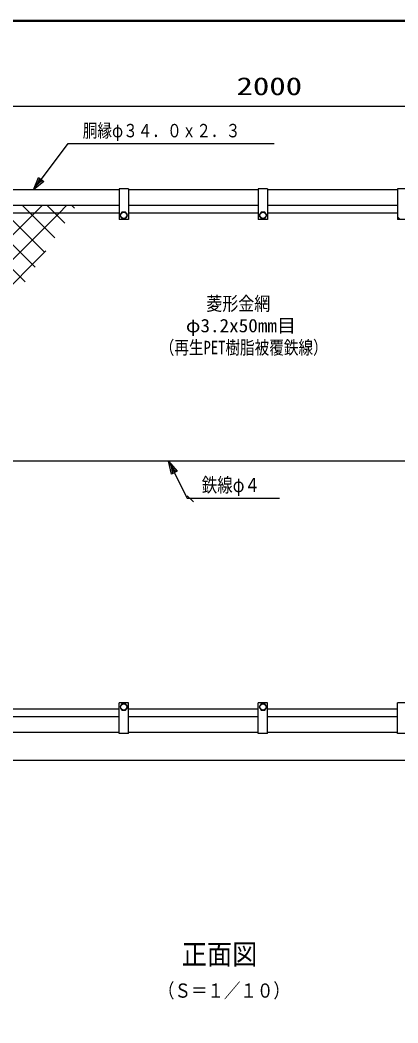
# Model space of a CAD drawing. Units: millimetres, scale not verified. Extents: x -2950 to 2950, y -2100 to 2100.
# Drawn here: x -1439 to -624, y -212 to 1950 of the extents above; entities that cross this region are included whole.
import ezdxf
from ezdxf.enums import TextEntityAlignment as Align

# ---------------------------------------------------------------- set-up
doc = ezdxf.new("R2010")
doc.units = ezdxf.units.MM
doc.header["$LTSCALE"] = 10
for name, color, linetype, lineweight in [('0-0_1', 7, 'Continuous', 25), ('0-1_2', 7, 'Continuous', 25), ('0-2_0', 7, 'Continuous', 25), ('0-4_EXTCNT-L', 4, 'Continuous', 25), ('0-5_WAKU', 7, 'Continuous', 25)]:
    doc.layers.add(name, color=color, linetype=linetype, lineweight=lineweight)
doc.styles.add('ＭＳ ゴシック', font='')
doc.styles.get('ＭＳ ゴシック').set_extended_font_data('MS Gothic')

msp = doc.modelspace()

# ---------------------------------------------------------------- linework, layer by layer
at = {"layer": '0-0_1'}
for p, q in [((-1224.88, 1584.16), (-1504.88, 1584.16)), ((-1224.88, 1586.16), (-1224.88, 1520.16)), ((-1204.88, 1586.16), (-1224.88, 1586.16)), ((-1204.88, 1586.16), (-1204.88, 1520.16)), ((-924.88, 1584.16), (-1204.88, 1584.16)), ((-924.88, 1586.16), (-924.88, 1520.16)), ((-904.88, 1586.16), (-924.88, 1586.16)), ((-904.88, 1586.16), (-904.88, 1520.16)), ((-624.88, 1584.16), (-904.88, 1584.16)), ((-624.88, 1586.16), (-624.88, 1520.16)), ((-604.88, 1586.16), (-624.88, 1586.16)), ((-1224.88, 1550.16), (-1504.88, 1550.16)), ((-924.88, 1550.16), (-1204.88, 1550.16)), ((-624.88, 1550.16), (-904.88, 1550.16)), ((-1224.88, 1534.16), (-1504.88, 1534.16)), ((-1204.88, 1520.16), (-1224.88, 1520.16)), ((-924.88, 1534.16), (-1204.88, 1534.16)), ((-924.88, 1529.4), (-914.79, 1520.16)), ((-904.88, 1520.16), (-924.88, 1520.16)), ((-624.88, 1534.16), (-904.88, 1534.16)), ((-624.88, 1525.76), (-618.76, 1520.16)), ((-604.88, 1520.16), (-624.88, 1520.16)), ((81.77, 999.16), (-1910.11, 999.16)), ((-1078.62, 924.29), (-1064.84, 911.66)), ((-1224.88, 412.16), (-1224.88, 478.16)), ((-1204.88, 478.16), (-1224.88, 478.16)), ((-1204.88, 412.16), (-1204.88, 478.16)), ((-924.88, 412.16), (-924.88, 478.16)), ((-904.88, 478.16), (-924.88, 478.16)), ((-904.88, 412.16), (-904.88, 478.16)), ((-624.88, 412.16), (-624.88, 478.16)), ((-604.88, 478.16), (-624.88, 478.16)), ((-1224.88, 464.16), (-1504.88, 464.16)), ((-924.88, 464.16), (-1204.88, 464.16)), ((-624.88, 464.16), (-904.88, 464.16)), ((-1224.88, 448.16), (-1504.88, 448.16)), ((-924.88, 448.16), (-1204.88, 448.16)), ((-624.88, 448.16), (-904.88, 448.16)), ((-1224.88, 414.16), (-1504.88, 414.16)), ((-1204.88, 412.16), (-1224.88, 412.16)), ((-924.88, 414.16), (-1204.88, 414.16)), ((-904.88, 412.16), (-924.88, 412.16)), ((-624.88, 414.16), (-904.88, 414.16)), ((-604.88, 412.16), (-624.88, 412.16)), ((-4.88, 354.16), (-1824.88, 354.16))]:
    msp.add_line(p, q, dxfattribs=at)
at = {"layer": '0-0_1', "color": 4}
msp.add_line((-1225.1, 448.16), (-1224.88, 448.36), dxfattribs=at)
for points in [[(-1914.88, 1764.16), (85.12, 1764.16), (57.12, 1757.16), (57.12, 1771.16), (85.12, 1764.16)], [(-1409.89, 1584.16), (-1334.88, 1684.16), (-890.38, 1684.16)], [(-1390.29, 1604.45), (-1401.49, 1595.36), (-1395.89, 1608.66)], [(-1118.37, 999.16), (-1078.37, 919.16), (-878.87, 919.16)], [(-1108.98, 972.55), (-1112.11, 986.63), (-1102.72, 975.68)]]:
    msp.add_lwpolyline(points, dxfattribs=at)
for points in [[(-1387.49, 1602.35), (-1409.89, 1584.16), (-1398.69, 1610.76)], [(-1112.11, 970.98), (-1118.37, 999.16), (-1099.59, 977.24)]]:
    msp.add_lwpolyline(points, close=True, dxfattribs=at)
at = {"layer": '0-1_2'}
for points in [[(-1206.88, 1529.16), (-1210.88, 1536.09), (-1218.88, 1536.09), (-1222.88, 1529.16), (-1218.88, 1522.23), (-1210.88, 1522.23)], [(-906.88, 1529.16), (-910.88, 1536.09), (-918.88, 1536.09), (-922.88, 1529.16), (-918.88, 1522.23), (-910.88, 1522.23)], [(-1206.88, 469.16), (-1210.88, 476.09), (-1218.88, 476.09), (-1222.88, 469.16), (-1218.88, 462.23), (-1210.88, 462.23)], [(-906.88, 469.16), (-910.88, 476.09), (-918.88, 476.09), (-922.88, 469.16), (-918.88, 462.23), (-910.88, 462.23)]]:
    msp.add_lwpolyline(points, close=True, dxfattribs=at)
for centre in [(-1214.88, 1529.16), (-914.88, 1529.16), (-1214.88, 469.16), (-914.88, 469.16)]:
    msp.add_circle(centre, 6.93, dxfattribs=at)
at = {"layer": '0-2_0', "color": 2}
msp.add_line((-1884.88, 1764.16), (55.12, 1764.16), dxfattribs=at)
at = {"layer": '0-4_EXTCNT-L'}
for p, q in [((-1416.94, 1534.16), (-1432.94, 1550.16)), ((-1407.08, 1534.16), (-1391.08, 1550.16)), ((-1363.91, 1534.16), (-1379.91, 1550.16)), ((-1321.05, 1544.33), (-1326.88, 1550.16)), ((-1890.58, 1050.66), (-1407.08, 1534.16)), ((-1427.53, 1385.65), (-1576.04, 1534.16)), ((-1406.24, 1417.38), (-1509.01, 1520.16)), ((-1384.94, 1449.12), (-1469.98, 1534.16)), ((-1363.64, 1480.86), (-1416.94, 1534.16)), ((-1342.35, 1512.59), (-1363.91, 1534.16)), ((-1836.01, 999.16), (-1382.67, 1452.5))]:
    msp.add_line(p, q, dxfattribs=at)
msp.add_lwpolyline([(-2410.05, 478.16), (-1939.18, 949.03), (-1914.88, 973.33), (-1890.58, 997.63), (-1889.05, 999.16), (-1354.05, 1534.16), (-1338.05, 1550.16)], dxfattribs=at)
at = {"layer": '0-5_WAKU'}
msp.add_line((-2698.64, 1948.8), (2798.7, 1948.8), dxfattribs=at)
msp.add_lwpolyline([(-2699.97, 1950.13), (2800.03, 1950.13), (2800.03, -1949.87), (-2699.97, -1949.87)], close=True, dxfattribs=at)
msp.add_lwpolyline([(-2697.3, -1947.2), (-2697.3, 1947.46), (2797.36, 1947.46)], dxfattribs=at)

# ---------------------------------------------------------------- texts
at = {"layer": '0-0_1', "color": 4, "style": 'ＭＳ ゴシック'}
for s, height, width, p in [('胴縁φ３４．０ｘ２．３', 28.94, 0.8, (-1303.38, 1688.59)), ('菱形金網', 29.73, 0.85, (-1037.05, 1315.1)), ('鉄線φ４', 30.61, 0.8, (-1046.87, 923.27)), ('正面図', 44.18, 0.9, (-1089.88, -99.34)), ('（Ｓ＝１／１０）', 30.65, 0.85, (-1141.14, -166.74))]:
    msp.add_text(s, height=height, dxfattribs=dict(at, width=width)).set_placement(p, align=Align.BOTTOM_LEFT)
at = {"layer": '0-2_0', "color": 3, "style": 'ＭＳ ゴシック', "width": 1.35}
msp.add_text('2000', height=38.49, dxfattribs=at).set_placement((-971.88, 1776.76), align=Align.BOTTOM_LEFT)
at = {"layer": '0-4_EXTCNT-L', "style": 'ＭＳ ゴシック'}
for s, width, p in [('φ3.2x50mm目', 1.05, (-1081.01, 1268.32)), ('（再生PET樹脂被覆鉄線）', 0.8, (-1137.44, 1221.06))]:
    msp.add_text(s, height=28.86, dxfattribs=dict(at, width=width)).set_placement(p, align=Align.BOTTOM_LEFT)

doc.saveas('drawing.dxf')
